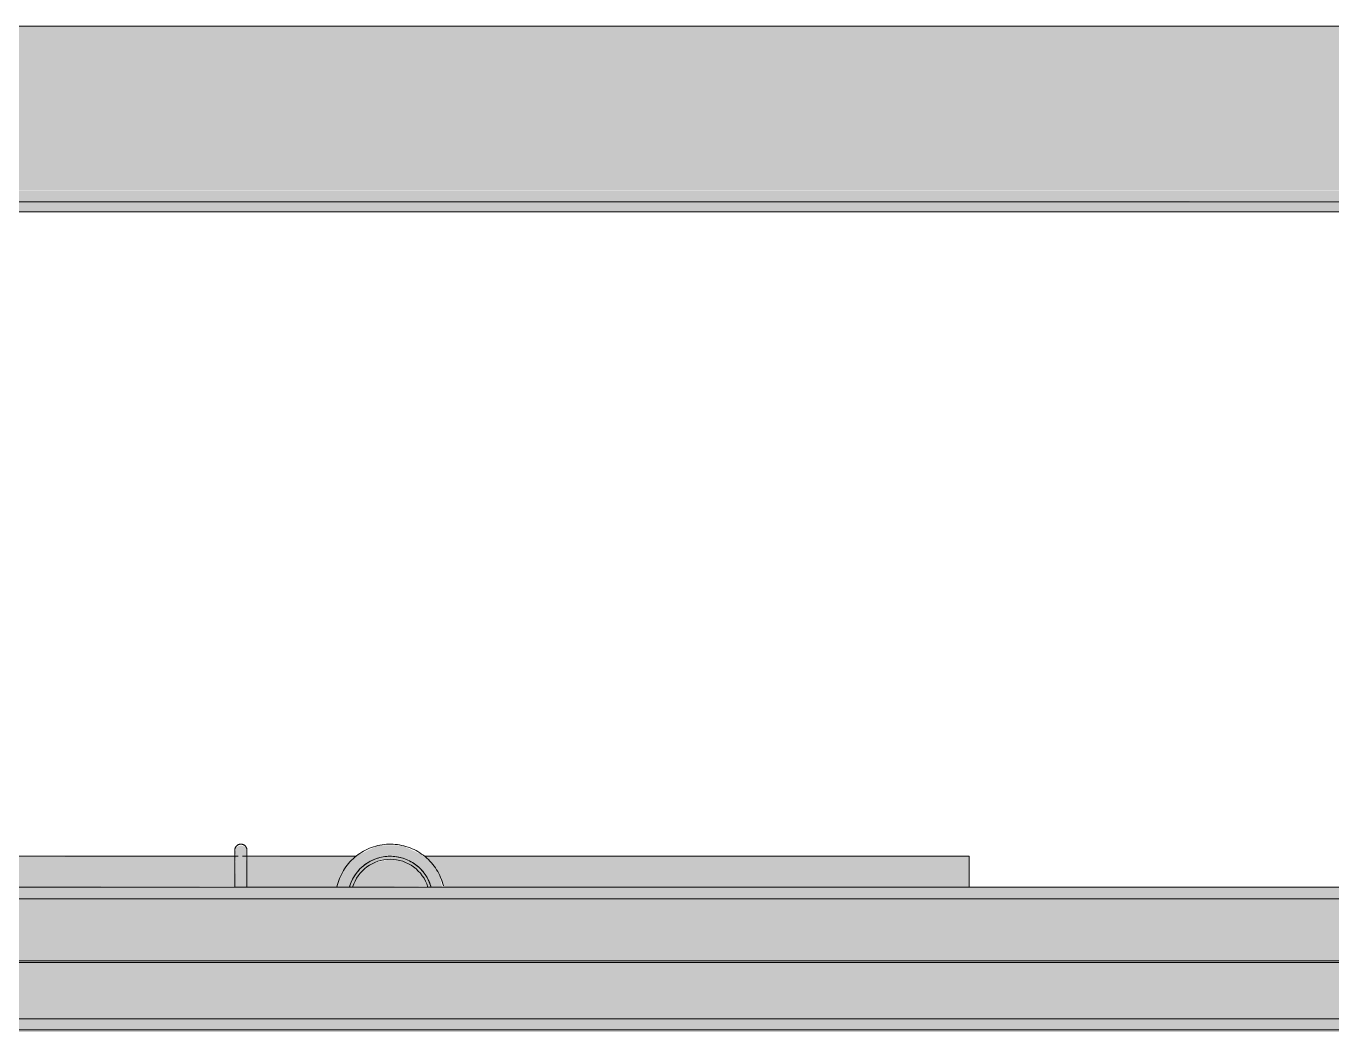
# Model space of a CAD drawing. Header units: inches. Extents: x 20426 to 92531, y -195 to 750.
# Drawn here: x 33730.5 to 33784.3, y 286.8 to 328.2 of the extents above; entities that cross this region are included whole.
import ezdxf

# ---------------------------------------------------------------- set-up
doc = ezdxf.new("R2010")
doc.units = ezdxf.units.IN
doc.header["$MEASUREMENT"] = 0
for name, color, linetype, lineweight in [('A-CLNG', 13, 'Continuous', 13), ('Q-SPCQ', 91, 'Continuous', 9), ('S-BEAM', 12, 'Continuous', 9)]:
    doc.layers.add(name, color=color, linetype=linetype, lineweight=lineweight)

# ---------------------------------------------------------------- blocks, each defined once
blk = doc.blocks.new('Girt_Z - 8_D-V153-Elevation - North')
at = {"layer": 'S-BEAM'}
h = blk.add_hatch(color=256, dxfattribs=at)
h.paths.add_polyline_path([(-24958.019, 292.25), (-24954.987, 292.25), (-24955.096, 292.732), (-24958.168, 292.703), (-24958.181, 292.671), (-24958.181, 292.25), (-24958.127, 292.25)], flags=0)
h.paths.add_polyline_path([(-22792.025, 292.25), (-22792.025, 292.732), (-24954.921, 292.703), (-24954.862, 292.25), (-22804.37, 292.25)], flags=0)
h.paths.add_polyline_path([(-25980.765, 292.25), (-25980.765, 292.732), (-25981.015, 292.732), (-25981.015, 292.25)], flags=0)
h.paths.add_polyline_path([(-25977.143, 292.25), (-25623.919, 292.25), (-25623.859, 292.732), (-25977.143, 292.732)], flags=0)
h.paths.add_polyline_path([(-25623.576, 292.25), (-25620.544, 292.25), (-25620.653, 292.732), (-25623.725, 292.703), (-25623.738, 292.671), (-25623.738, 292.25), (-25623.684, 292.25)], flags=0)
h.paths.add_polyline_path([(-25620.419, 292.25), (-24958.362, 292.25), (-24958.306, 292.732), (-25620.478, 292.703)], flags=0)
h = blk.add_hatch(color=256, dxfattribs=at)
h.paths.add_polyline_path([(-25981.015, 289.883), (-25980.765, 289.883), (-25980.765, 292.25), (-25981.015, 292.25)], flags=0)
h.paths.add_polyline_path([(-25977.143, 289.883), (-22792.025, 289.883), (-22792.025, 292.25), (-24954.862, 292.25), (-24954.921, 291.797), (-24955.204, 291.234), (-24955.463, 290.945), (-24955.867, 290.68), (-24956.191, 290.555), (-24956.612, 290.5), (-24957.222, 290.625), (-24957.628, 290.843), (-24957.917, 291.101), (-24958.181, 291.506), (-24958.306, 291.829), (-24958.362, 292.25), (-25620.419, 292.25), (-25620.478, 291.797), (-25620.761, 291.234), (-25621.02, 290.945), (-25621.424, 290.68), (-25621.748, 290.555), (-25622.169, 290.5), (-25622.622, 290.56), (-25623.185, 290.843), (-25623.406, 291.013), (-25623.738, 291.506), (-25623.863, 291.829), (-25623.919, 292.25), (-25977.143, 292.25)], flags=0)
h.paths.add_polyline_path([(-24956.612, 290.625), (-24956.159, 290.694), (-24955.662, 290.948), (-24955.374, 291.216), (-24955.204, 291.438), (-24955.042, 291.829), (-24955.042, 292.25), (-24958.237, 292.25), (-24958.127, 291.699), (-24957.971, 291.375), (-24957.646, 291.013), (-24957.424, 290.843), (-24957.032, 290.68)], flags=0)
h.paths.add_polyline_path([(-25622.169, 290.625), (-25621.618, 290.734), (-25621.294, 290.891), (-25620.921, 291.23), (-25620.761, 291.438), (-25620.599, 291.829), (-25620.599, 292.25), (-25623.794, 292.25), (-25623.684, 291.699), (-25623.576, 291.438), (-25623.203, 291.013), (-25622.981, 290.843), (-25622.589, 290.68)], flags=0)
h = blk.add_hatch(color=256, dxfattribs=at)
h.paths.add_polyline_path([(-24990.221, 289.695), (-22792.025, 289.72), (-22792.025, 289.883), (-25977.143, 289.875), (-25977.143, 289.695), (-24998.86, 289.695)], flags=0)
h.paths.add_polyline_path([(-25981.015, 289.695), (-25980.765, 289.72), (-25980.765, 289.883), (-25981.015, 289.875), (-25981.015, 289.718)], flags=0)
h = blk.add_hatch(color=256, dxfattribs=at)
h.paths.add_polyline_path([(-24990.221, 289.62), (-22792.025, 289.658), (-22792.025, 289.695), (-25977.143, 289.658), (-25977.143, 289.62), (-24998.86, 289.62)], flags=0)
h.paths.add_polyline_path([(-25980.765, 289.62), (-25980.765, 289.695), (-25981.015, 289.658), (-25981.015, 289.62)], flags=0)
h = blk.add_hatch(color=256, dxfattribs=at)
h.paths.add_polyline_path([(-24964.302, 287.301), (-22792.025, 287.301), (-22792.025, 289.62), (-25977.143, 289.62), (-25977.143, 287.301), (-24972.941, 287.301)], flags=0)
h.paths.add_polyline_path([(-25981.015, 287.301), (-25980.765, 287.301), (-25980.765, 289.62), (-25981.015, 289.62)], flags=0)
h = blk.add_hatch(color=256, dxfattribs=at)
h.paths.add_polyline_path([(-22804.37, 286.852), (-22792.025, 286.852), (-22792.025, 287.301), (-25977.143, 287.301), (-25977.143, 286.852), (-22838.929, 286.852)], flags=0)
h.paths.add_polyline_path([(-25981.015, 286.852), (-25980.765, 286.852), (-25980.765, 287.301), (-25981.015, 287.301)], flags=0)
h = blk.add_hatch(color=256, dxfattribs=at)
h.paths.add_polyline_path([(-24964.302, 286.768), (-22792.025, 286.768), (-22792.025, 286.852), (-25977.143, 286.852), (-25977.143, 286.768), (-24972.941, 286.768)], flags=0)
h.paths.add_polyline_path([(-25980.765, 286.768), (-25980.765, 286.852), (-25981.015, 286.852), (-25981.015, 286.768)], flags=0)
for p, q in [((-24954.933, 292.732), (-22792.025, 292.732)), ((-24954.862, 292.25), (-22792.025, 292.25)), ((-25977.143, 289.695), (-22792.025, 289.695)), ((-25977.143, 289.62), (-22792.025, 289.62)), ((-25977.143, 287.301), (-22792.025, 287.301)), ((-25977.143, 286.852), (-22792.025, 286.852))]:
    blk.add_line(p, q, dxfattribs=at)
blk = doc.blocks.new('Basketball_Backstop-Performance_Sports_Systems-3103-Ceiling_Hung - 27_-0_ to 27_-11 7_8_-652462-Elevation - North')
at = {"layer": 'Q-SPCQ'}
for points in [[(-24911.29, 292.732), (-24911.02, 293.265), (-24910.759, 293.556), (-24910.356, 293.82), (-24909.863, 293.967), (-24909.41, 293.973), (-24908.962, 293.859), (-24908.592, 293.655), (-24908.342, 293.445), (-24908.042, 292.994), (-24907.921, 292.732), (-24907.472, 292.733), (-24907.584, 293.226), (-24908.209, 294.009), (-24909.111, 294.444), (-24910.112, 294.444), (-24911.015, 294.009), (-24911.639, 293.226), (-24911.737, 292.732), (-24911.302, 292.732)], [(-24911.156, 292.732), (-24911.019, 293.062), (-24910.761, 293.399), (-24910.424, 293.657), (-24910.032, 293.82), (-24909.612, 293.875), (-24909.191, 293.82), (-24908.799, 293.657), (-24908.463, 293.399), (-24908.143, 292.915), (-24908.049, 292.732), (-24907.933, 292.732), (-24908.143, 293.187), (-24908.374, 293.487), (-24908.737, 293.766), (-24909.159, 293.94), (-24909.612, 294), (-24910.065, 293.94), (-24910.487, 293.766), (-24910.849, 293.487), (-24911.127, 293.125), (-24911.29, 292.732), (-24911.174, 292.732)]]:
    blk.add_hatch(color=256, dxfattribs=at).paths.add_polyline_path(points, flags=0)
at = {"layer": 'Q-SPCQ', "flags": 128}
for points in [[(-24907.426, 292.785), (-24907.449, 292.872), (-24907.476, 292.958), (-24907.506, 293.043), (-24907.539, 293.126), (-24907.576, 293.208), (-24907.616, 293.289), (-24907.659, 293.368), (-24907.705, 293.445), (-24907.755, 293.52), (-24907.807, 293.594), (-24907.862, 293.665), (-24907.92, 293.734), (-24907.981, 293.8), (-24908.044, 293.864), (-24908.11, 293.925), (-24908.178, 293.984), (-24908.249, 294.04), (-24908.321, 294.093), (-24908.396, 294.143), (-24908.473, 294.19), (-24908.551, 294.234), (-24908.631, 294.275), (-24908.713, 294.313), (-24908.796, 294.347), (-24908.881, 294.378), (-24908.967, 294.406), (-24909.053, 294.43), (-24909.141, 294.45), (-24909.229, 294.467), (-24909.318, 294.481), (-24909.408, 294.491), (-24909.497, 294.497), (-24909.587, 294.5), (-24909.677, 294.499), (-24909.767, 294.495), (-24909.857, 294.487), (-24909.946, 294.475), (-24910.035, 294.46), (-24910.123, 294.441), (-24910.21, 294.419), (-24910.296, 294.393), (-24910.381, 294.364), (-24910.465, 294.332), (-24910.548, 294.296), (-24910.629, 294.257), (-24910.708, 294.215), (-24910.786, 294.169), (-24910.862, 294.121), (-24910.936, 294.069), (-24911.007, 294.015), (-24911.077, 293.957), (-24911.144, 293.898), (-24911.209, 293.835), (-24911.271, 293.77), (-24911.33, 293.702), (-24911.387, 293.632), (-24911.441, 293.56), (-24911.492, 293.486), (-24911.54, 293.41), (-24911.585, 293.332), (-24911.626, 293.252), (-24911.665, 293.171), (-24911.7, 293.088), (-24911.732, 293.004), (-24911.76, 292.918), (-24911.785, 292.832), (-24911.807, 292.745)], [(-24910.78, 293.553), (-24910.727, 293.599), (-24910.672, 293.642), (-24910.615, 293.684), (-24910.557, 293.723), (-24910.498, 293.759), (-24910.436, 293.793), (-24910.374, 293.825), (-24910.311, 293.854), (-24910.246, 293.881), (-24910.18, 293.905), (-24910.113, 293.927), (-24910.046, 293.945), (-24909.978, 293.961), (-24909.909, 293.975), (-24909.84, 293.985), (-24909.77, 293.993), (-24909.701, 293.998), (-24909.631, 294), (-24909.561, 293.999), (-24909.491, 293.996), (-24909.421, 293.99), (-24909.352, 293.981), (-24909.283, 293.969), (-24909.214, 293.954), (-24909.146, 293.937), (-24909.079, 293.917), (-24909.013, 293.894), (-24908.948, 293.869), (-24908.883, 293.841), (-24908.82, 293.811), (-24908.759, 293.778), (-24908.698, 293.743), (-24908.639, 293.705), (-24908.582, 293.665), (-24908.526, 293.623), (-24908.472, 293.578), (-24908.42, 293.531)], [(-24911.294, 292.734), (-24911.273, 292.8), (-24911.249, 292.866), (-24911.224, 292.931), (-24911.195, 292.995), (-24911.164, 293.058), (-24911.13, 293.12), (-24911.094, 293.18), (-24911.056, 293.238), (-24911.015, 293.295), (-24910.972, 293.35), (-24910.927, 293.404), (-24910.88, 293.456)], [(-24908.321, 293.432), (-24908.275, 293.38), (-24908.231, 293.325), (-24908.189, 293.269), (-24908.149, 293.211), (-24908.143, 293.202)], [(-24908.112, 293.152), (-24908.077, 293.091), (-24908.045, 293.029), (-24908.015, 292.966), (-24907.988, 292.902), (-24907.963, 292.836), (-24907.941, 292.77)]]:
    blk.add_lwpolyline(points, dxfattribs=at)
at = {"layer": 'Q-SPCQ'}
for radius, start, end in [(1.75, 16.0362, 163.9638), (1.625, 17.3542, 162.6458)]:
    blk.add_arc((-24909.612, 292.25), radius, start, end, dxfattribs=at)
blk = doc.blocks.new('Basketball_Backstop-Performance_Sports_Systems-3103-Ceiling_Hung - 27_-0_ to 27_-11 7_8_-V161-Elevation - North')
at = {"layer": 'Q-SPCQ'}
h = blk.add_hatch(color=256, dxfattribs=at)
h.paths.add_polyline_path([(-24915.966, 293.994), (-24916.015, 293.993), (-24915.988, 293.784)], flags=0)
h.paths.add_polyline_path([(-24915.969, 292.732), (-24915.765, 292.733), (-24915.765, 294.444), (-24915.971, 294.377), (-24915.988, 294.208), (-24916.015, 294.234), (-24915.966, 293.994), (-24916.003, 292.732), (-24915.982, 292.732)], flags=0)
blk.add_hatch(color=256, dxfattribs=at).paths.add_polyline_path([(-24915.528, 292.732), (-24915.544, 293.618), (-24915.56, 294.377), (-24915.765, 294.444), (-24915.765, 292.732), (-24915.549, 292.732)], flags=0)
h = blk.add_hatch(color=256, dxfattribs=at)
h.paths.add_polyline_path([(-24941.62, 292.732), (-24932.742, 292.774), (-24932.639, 293.226), (-24932.022, 294), (-24945.765, 294), (-24945.765, 292.732)], flags=0)
h.paths.add_polyline_path([(-24929.743, 292.732), (-24929.068, 292.734), (-24929.329, 293.224), (-24929.578, 293.487), (-24929.986, 293.735), (-24930.36, 293.842), (-24930.813, 293.848), (-24931.163, 293.766), (-24931.56, 293.553), (-24931.852, 293.28), (-24932.044, 293.003), (-24932.127, 292.732), (-24932.019, 292.732)], flags=0)
h.paths.add_polyline_path([(-24911.156, 292.732), (-24908.085, 292.774), (-24908.27, 293.149), (-24908.639, 293.535), (-24908.893, 293.696), (-24909.191, 293.82), (-24909.644, 293.871), (-24910.237, 293.735), (-24910.487, 293.609), (-24910.809, 293.336), (-24911.067, 292.947), (-24911.127, 292.801)], flags=0)
h.paths.add_polyline_path([(-24885.765, 292.732), (-24885.765, 294), (-24908.184, 293.978), (-24907.558, 293.109), (-24907.417, 292.732), (-24886.544, 292.732)], flags=0)
h.paths.add_polyline_path([(-24928.417, 292.732), (-24916.004, 292.774), (-24915.988, 293.643), (-24916.015, 294), (-24929.172, 293.957), (-24928.543, 293.043), (-24928.435, 292.732)], flags=0)
h.paths.add_polyline_path([(-24915.528, 292.732), (-24911.751, 292.733), (-24911.555, 293.332), (-24911.021, 294), (-24915.54, 293.967), (-24915.551, 293.766), (-24915.528, 292.733)], flags=0)
for p, q in [((-24915.876, 294), (-24929.202, 294)), ((-24911.021, 294), (-24915.705, 294)), ((-24885.765, 294), (-24908.204, 294)), ((-24885.765, 294), (-24885.765, 292.733))]:
    blk.add_line(p, q, dxfattribs=at)
at = {"layer": 'Q-SPCQ', "flags": 128}
for points in [[(-24916.015, 294.25), (-24916.015, 294.26), (-24916.014, 294.27), (-24916.013, 294.28), (-24916.012, 294.29), (-24916.01, 294.3), (-24916.008, 294.309), (-24916.005, 294.319), (-24916.003, 294.329), (-24915.999, 294.338), (-24915.995, 294.347), (-24915.991, 294.356), (-24915.987, 294.365), (-24915.982, 294.374), (-24915.977, 294.383), (-24915.972, 294.391), (-24915.966, 294.399), (-24915.96, 294.407), (-24915.953, 294.415), (-24915.946, 294.422), (-24915.939, 294.429), (-24915.932, 294.436), (-24915.925, 294.443), (-24915.917, 294.449), (-24915.909, 294.455), (-24915.9, 294.46), (-24915.892, 294.466), (-24915.883, 294.47), (-24915.874, 294.475), (-24915.865, 294.479), (-24915.856, 294.483), (-24915.846, 294.486), (-24915.837, 294.49), (-24915.827, 294.492), (-24915.818, 294.494), (-24915.808, 294.496), (-24915.798, 294.498), (-24915.788, 294.499), (-24915.778, 294.5), (-24915.768, 294.5), (-24915.765, 294.5)], [(-24916.015, 294.25), (-24916.015, 294.26), (-24916.014, 294.27), (-24916.013, 294.28), (-24916.012, 294.29), (-24916.01, 294.3), (-24916.008, 294.309), (-24916.005, 294.319), (-24916.003, 294.329), (-24915.999, 294.338), (-24915.995, 294.347), (-24915.991, 294.356), (-24915.987, 294.365), (-24915.982, 294.374), (-24915.977, 294.383), (-24915.972, 294.391), (-24915.966, 294.399), (-24915.96, 294.407), (-24915.953, 294.415), (-24915.946, 294.422), (-24915.939, 294.429), (-24915.932, 294.436), (-24915.925, 294.443), (-24915.917, 294.449), (-24915.909, 294.455), (-24915.9, 294.46), (-24915.892, 294.466), (-24915.883, 294.47), (-24915.874, 294.475), (-24915.865, 294.479), (-24915.856, 294.483), (-24915.846, 294.486), (-24915.837, 294.49), (-24915.827, 294.492), (-24915.818, 294.494), (-24915.808, 294.496), (-24915.798, 294.498), (-24915.788, 294.499), (-24915.778, 294.5), (-24915.768, 294.5), (-24915.765, 294.5)], [(-24916.015, 293.975), (-24916.015, 294.014), (-24916.015, 294.05), (-24916.015, 294.084), (-24916.015, 294.114), (-24916.015, 294.142), (-24916.015, 294.166), (-24916.015, 294.187), (-24916.015, 294.206), (-24916.015, 294.221), (-24916.015, 294.233), (-24916.015, 294.242), (-24916.015, 294.247), (-24916.015, 294.25)], [(-24916.015, 294.25), (-24916.015, 294.248), (-24916.015, 294.244), (-24916.015, 294.236), (-24916.015, 294.224), (-24916.015, 294.21), (-24916.015, 294.193), (-24916.015, 294.172), (-24916.015, 294.148), (-24916.015, 294.122), (-24916.015, 294.092), (-24916.015, 294.06), (-24916.015, 294.024), (-24916.015, 293.986), (-24916.015, 293.945), (-24916.015, 293.901), (-24916.015, 293.854), (-24916.015, 293.805), (-24916.015, 293.754), (-24916.015, 293.7), (-24916.015, 293.643), (-24916.015, 293.585), (-24916.015, 293.524), (-24916.015, 293.462), (-24916.015, 293.397), (-24916.015, 293.331), (-24916.015, 293.262), (-24916.015, 293.193), (-24916.015, 293.121), (-24916.015, 293.049), (-24916.015, 292.975), (-24916.015, 292.9), (-24916.015, 292.823), (-24916.015, 292.746)], [(-24916.015, 294.233), (-24916.015, 294.242), (-24916.015, 294.247), (-24916.015, 294.25)], [(-24916.015, 294.25), (-24916.015, 294.248), (-24916.015, 294.244), (-24916.015, 294.236)], [(-24915.765, 294.5), (-24915.755, 294.5), (-24915.745, 294.499), (-24915.735, 294.498), (-24915.725, 294.497), (-24915.716, 294.495), (-24915.706, 294.493), (-24915.696, 294.49), (-24915.687, 294.487), (-24915.677, 294.484), (-24915.668, 294.48), (-24915.659, 294.476), (-24915.65, 294.472), (-24915.641, 294.467), (-24915.632, 294.462), (-24915.624, 294.456), (-24915.616, 294.451), (-24915.608, 294.444), (-24915.6, 294.438), (-24915.593, 294.431), (-24915.586, 294.424), (-24915.579, 294.417), (-24915.573, 294.409), (-24915.566, 294.401), (-24915.56, 294.393), (-24915.555, 294.385), (-24915.55, 294.377), (-24915.545, 294.368), (-24915.54, 294.359), (-24915.536, 294.35), (-24915.532, 294.341), (-24915.529, 294.331), (-24915.526, 294.322), (-24915.523, 294.312), (-24915.521, 294.302), (-24915.519, 294.292), (-24915.517, 294.283), (-24915.516, 294.273), (-24915.516, 294.263), (-24915.515, 294.253), (-24915.515, 294.25)], [(-24915.765, 294.5), (-24915.755, 294.5), (-24915.745, 294.499), (-24915.735, 294.498), (-24915.725, 294.497), (-24915.716, 294.495), (-24915.706, 294.493), (-24915.696, 294.49), (-24915.687, 294.487), (-24915.677, 294.484), (-24915.668, 294.48), (-24915.659, 294.476), (-24915.65, 294.472), (-24915.641, 294.467), (-24915.632, 294.462), (-24915.624, 294.456), (-24915.616, 294.451), (-24915.608, 294.444), (-24915.6, 294.438), (-24915.593, 294.431), (-24915.586, 294.424), (-24915.579, 294.417), (-24915.573, 294.409), (-24915.566, 294.401), (-24915.56, 294.393)], [(-24915.555, 294.385), (-24915.55, 294.377), (-24915.545, 294.368), (-24915.54, 294.359), (-24915.536, 294.35), (-24915.532, 294.341), (-24915.529, 294.331), (-24915.526, 294.322), (-24915.523, 294.312), (-24915.521, 294.302), (-24915.519, 294.292), (-24915.517, 294.283), (-24915.516, 294.273), (-24915.516, 294.263), (-24915.515, 294.253), (-24915.515, 294.25)], [(-24915.515, 292.732), (-24915.515, 292.803), (-24915.515, 292.879), (-24915.515, 292.955), (-24915.515, 293.029), (-24915.515, 293.102), (-24915.515, 293.174), (-24915.515, 293.244), (-24915.515, 293.312), (-24915.515, 293.379), (-24915.515, 293.444), (-24915.515, 293.508), (-24915.515, 293.569), (-24915.515, 293.628), (-24915.515, 293.685), (-24915.515, 293.739), (-24915.515, 293.791), (-24915.515, 293.841), (-24915.515, 293.888), (-24915.515, 293.933), (-24915.515, 293.975), (-24915.515, 294.014), (-24915.515, 294.05), (-24915.515, 294.084), (-24915.515, 294.114), (-24915.515, 294.142), (-24915.515, 294.166), (-24915.515, 294.187), (-24915.515, 294.206), (-24915.515, 294.221), (-24915.515, 294.233), (-24915.515, 294.242), (-24915.515, 294.247), (-24915.515, 294.25)], [(-24915.515, 294.25), (-24915.515, 294.248), (-24915.515, 294.244), (-24915.515, 294.236), (-24915.515, 294.224), (-24915.515, 294.21), (-24915.515, 294.193), (-24915.515, 294.172), (-24915.515, 294.148), (-24915.515, 294.122), (-24915.515, 294.092), (-24915.515, 294.06), (-24915.515, 294.024), (-24915.515, 293.986)], [(-24915.515, 294.233), (-24915.515, 294.242), (-24915.515, 294.247), (-24915.515, 294.25)], [(-24915.515, 294.25), (-24915.515, 294.248), (-24915.515, 294.244), (-24915.515, 294.236)], [(-24916.015, 294.172), (-24916.015, 294.148), (-24916.015, 294.122), (-24916.015, 294.092), (-24916.015, 294.06), (-24916.015, 294.024), (-24916.015, 293.986)], [(-24916.015, 294.014), (-24916.015, 294.05), (-24916.015, 294.084), (-24916.015, 294.114), (-24916.015, 294.142), (-24916.015, 294.166)], [(-24915.515, 294.172), (-24915.515, 294.148), (-24915.515, 294.122), (-24915.515, 294.092), (-24915.515, 294.06), (-24915.515, 294.024), (-24915.515, 293.986)], [(-24915.515, 294.014), (-24915.515, 294.05), (-24915.515, 294.084), (-24915.515, 294.114), (-24915.515, 294.142), (-24915.515, 294.166)]]:
    blk.add_lwpolyline(points, dxfattribs=at)
blk = doc.blocks.new('W-Wide Flange - W8X21-946647-Elevation - North')
at = {"layer": 'S-BEAM'}
h = blk.add_hatch(color=256, dxfattribs=at)
h.paths.add_polyline_path([(-24376.8, 327.951), (-24252.89, 328.003), (-24252.89, 328.189), (-24524.39, 328.131), (-24524.39, 327.951), (-24394.08, 327.951)], flags=0)
h.paths.add_polyline_path([(-25966.51, 327.951), (-25700.39, 327.951), (-25700.39, 328.189), (-25971.89, 328.179), (-25971.89, 327.951)], flags=0)
h.paths.add_polyline_path([(-22801.255, 327.951), (-22801.255, 328.189), (-23076.89, 328.189), (-23076.89, 327.951), (-22804.37, 327.951)], flags=0)
h.paths.add_polyline_path([(-25682.39, 327.951), (-25410.89, 327.951), (-25410.89, 328.189), (-25682.39, 328.169), (-25682.39, 328.054)], flags=0)
h.paths.add_polyline_path([(-23094.89, 327.951), (-23094.89, 328.189), (-23366.39, 328.189), (-23366.39, 327.951), (-23098.121, 327.951)], flags=0)
h.paths.add_polyline_path([(-25392.89, 327.951), (-25121.39, 327.951), (-25121.39, 328.189), (-25392.89, 328.16), (-25392.89, 328.043)], flags=0)
h.paths.add_polyline_path([(-25103.39, 327.951), (-24831.89, 327.951), (-24831.89, 328.189), (-25103.39, 328.15), (-25103.39, 328.033)], flags=0)
h.paths.add_polyline_path([(-23384.39, 327.951), (-23384.39, 328.189), (-23655.89, 328.189), (-23655.89, 327.951), (-23391.871, 327.951)], flags=0)
h.paths.add_polyline_path([(-24813.89, 327.951), (-24542.39, 327.951), (-24542.39, 328.189), (-24813.89, 328.141), (-24813.89, 328.023)], flags=0)
h.paths.add_polyline_path([(-23673.89, 327.951), (-23673.89, 328.189), (-23945.39, 328.189), (-23945.39, 327.951), (-23685.622, 327.951)], flags=0)
h.paths.add_polyline_path([(-24234.89, 327.951), (-23963.39, 327.993), (-23963.39, 328.189), (-24234.89, 328.189), (-24234.89, 328.002)], flags=0)
h = blk.add_hatch(color=256, dxfattribs=at)
h.paths.add_polyline_path([(-22801.255, 321.421), (-22801.255, 327.951), (-23076.89, 327.951), (-23076.89, 321.421), (-22804.37, 321.421)], flags=0)
h.paths.add_polyline_path([(-25971.89, 321.421), (-25700.39, 321.421), (-25700.39, 327.951), (-25971.89, 327.951)], flags=0)
h.paths.add_polyline_path([(-25682.39, 321.421), (-25410.89, 321.421), (-25410.89, 327.951), (-25682.39, 327.951), (-25682.39, 327.205)], flags=0)
h.paths.add_polyline_path([(-23098.121, 321.421), (-23094.89, 321.421), (-23094.89, 327.951), (-23366.39, 327.951), (-23366.39, 321.421), (-23115.4, 321.421)], flags=0)
h.paths.add_polyline_path([(-25392.89, 321.421), (-25121.39, 321.421), (-25121.39, 327.951), (-25392.89, 327.951), (-25392.89, 327.205)], flags=0)
h.paths.add_polyline_path([(-23391.871, 321.421), (-23384.39, 321.421), (-23384.39, 327.951), (-23655.89, 327.951), (-23655.89, 321.421), (-23409.151, 321.421)], flags=0)
h.paths.add_polyline_path([(-25103.39, 321.421), (-24831.89, 321.421), (-24831.89, 327.951), (-25103.39, 327.951), (-25103.39, 327.205)], flags=0)
h.paths.add_polyline_path([(-23685.622, 321.421), (-23673.89, 321.421), (-23673.89, 327.951), (-23945.39, 327.951), (-23945.39, 321.421), (-23702.902, 321.421)], flags=0)
h.paths.add_polyline_path([(-24813.89, 321.421), (-24542.39, 321.421), (-24542.39, 327.951), (-24813.89, 327.951), (-24813.89, 327.205)], flags=0)
h.paths.add_polyline_path([(-23979.373, 321.421), (-23963.39, 321.421), (-23963.39, 327.951), (-24234.89, 327.951), (-24234.89, 321.421), (-23996.652, 321.421)], flags=0)
h.paths.add_polyline_path([(-24524.39, 321.421), (-24252.89, 321.421), (-24252.89, 327.951), (-24524.39, 327.951), (-24524.39, 327.205)], flags=0)
h = blk.add_hatch(color=256, dxfattribs=at)
h.paths.add_polyline_path([(-23945.39, 320.946), (-23673.89, 320.975), (-23673.89, 321.421), (-23945.39, 321.421), (-23945.39, 320.952)], flags=0)
h.paths.add_polyline_path([(-25033.419, 320.946), (-24831.89, 320.99), (-24831.89, 321.421), (-25103.39, 321.38), (-25103.39, 320.946), (-25050.699, 320.946)], flags=0)
h.paths.add_polyline_path([(-22821.65, 320.946), (-22801.255, 320.963), (-22801.255, 321.421), (-23076.89, 321.421), (-23076.89, 320.946), (-22838.929, 320.946)], flags=0)
h.paths.add_polyline_path([(-24813.89, 320.946), (-24542.39, 320.986), (-24542.39, 321.421), (-24813.89, 321.37), (-24813.89, 320.956)], flags=0)
h.paths.add_polyline_path([(-25971.89, 320.946), (-25700.39, 321.002), (-25700.39, 321.421), (-25971.89, 321.411), (-25971.89, 320.961)], flags=0)
h.paths.add_polyline_path([(-25121.39, 320.946), (-25121.39, 321.421), (-25392.89, 321.39), (-25392.89, 320.946), (-25137.096, 320.946)], flags=0)
h.paths.add_polyline_path([(-23094.89, 320.946), (-23094.89, 321.421), (-23366.39, 321.421), (-23366.39, 320.946), (-23098.121, 320.946)], flags=0)
h.paths.add_polyline_path([(-24524.39, 320.946), (-24252.89, 320.982), (-24252.89, 321.421), (-24524.39, 321.421), (-24524.39, 320.954)], flags=0)
h.paths.add_polyline_path([(-23384.39, 320.946), (-23384.39, 321.421), (-23655.89, 321.421), (-23655.89, 320.946), (-23391.871, 320.946)], flags=0)
h.paths.add_polyline_path([(-24234.89, 320.946), (-23963.39, 320.978), (-23963.39, 321.421), (-24234.89, 321.421), (-24234.89, 320.953)], flags=0)
h.paths.add_polyline_path([(-25410.89, 320.946), (-25410.89, 321.421), (-25682.39, 321.401), (-25682.39, 320.946), (-25413.567, 320.946)], flags=0)
h = blk.add_hatch(color=256, dxfattribs=at)
h.paths.add_polyline_path([(-24394.08, 320.546), (-24252.89, 320.546), (-24252.89, 320.946), (-24524.39, 320.946), (-24524.39, 320.546), (-24411.359, 320.546)], flags=0)
h.paths.add_polyline_path([(-22801.255, 320.546), (-22801.255, 320.946), (-23076.89, 320.946), (-23076.89, 320.546), (-22804.37, 320.546)], flags=0)
h.paths.add_polyline_path([(-25966.51, 320.546), (-25700.39, 320.546), (-25700.39, 320.946), (-25971.89, 320.946), (-25971.89, 320.546)], flags=0)
h.paths.add_polyline_path([(-25682.39, 320.546), (-25410.89, 320.546), (-25410.89, 320.946), (-25682.39, 320.946)], flags=0)
h.paths.add_polyline_path([(-23094.89, 320.546), (-23094.89, 320.946), (-23366.39, 320.946), (-23366.39, 320.546), (-23098.121, 320.546)], flags=0)
h.paths.add_polyline_path([(-25392.89, 320.546), (-25121.39, 320.546), (-25121.39, 320.946), (-25392.89, 320.946)], flags=0)
h.paths.add_polyline_path([(-23384.39, 320.546), (-23384.39, 320.946), (-23655.89, 320.946), (-23655.89, 320.546), (-23391.871, 320.546)], flags=0)
h.paths.add_polyline_path([(-25103.39, 320.546), (-24831.89, 320.546), (-24831.89, 320.946), (-25103.39, 320.946)], flags=0)
h.paths.add_polyline_path([(-23673.89, 320.546), (-23673.89, 320.946), (-23945.39, 320.946), (-23945.39, 320.546), (-23685.622, 320.546)], flags=0)
h.paths.add_polyline_path([(-24813.89, 320.546), (-24542.39, 320.546), (-24542.39, 320.946), (-24813.89, 320.946)], flags=0)
h.paths.add_polyline_path([(-23963.39, 320.546), (-23963.39, 320.946), (-24234.89, 320.946), (-24234.89, 320.546), (-23979.373, 320.546)], flags=0)
for p, q in [((-25103.39, 320.946), (-24831.89, 320.946)), ((-24831.89, 320.546), (-25103.39, 320.546))]:
    blk.add_line(p, q, dxfattribs=at)

msp = doc.modelspace()

# ---------------------------------------------------------------- linework, layer by layer
at = {"layer": 'A-CLNG'}
msp.add_line((33551.716, 328.189), (33823.216, 328.189), dxfattribs=at)

# ---------------------------------------------------------------- block references
at = {"layer": 'Q-SPCQ'}
for name in ['Basketball_Backstop-Performance_Sports_Systems-3103-Ceiling_Hung - 27_-0_ to 27_-11 7_8_-652462-Elevation - North', 'Basketball_Backstop-Performance_Sports_Systems-3103-Ceiling_Hung - 27_-0_ to 27_-11 7_8_-V161-Elevation - North']:
    msp.add_blockref(name, (58655.106, 0), dxfattribs=at)
at = {"layer": 'S-BEAM'}
for name in ['W-Wide Flange - W8X21-946647-Elevation - North', 'Girt_Z - 8_D-V153-Elevation - North']:
    msp.add_blockref(name, (58655.106, 0), dxfattribs=at)

doc.saveas('drawing.dxf')
